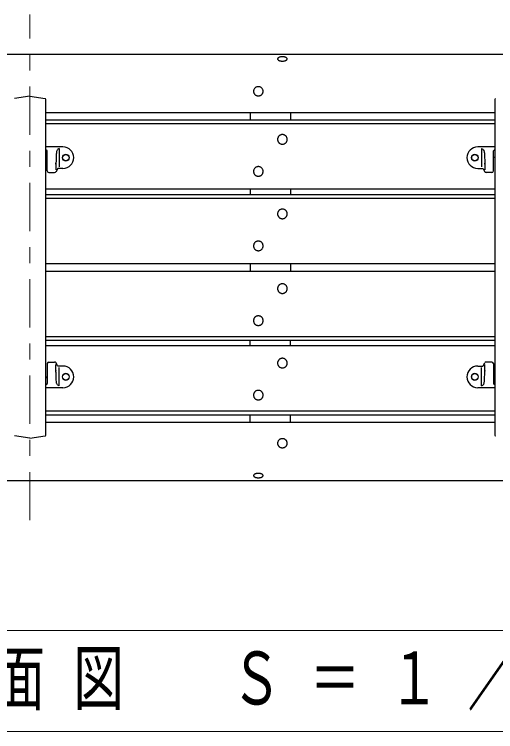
# Model space of a CAD drawing. Units: millimetres on the paper, scale 1:20. Extents: x -365 to 12, y -47 to 257.
# Drawn here: x -268.94 to -238.94, y 168.6 to 213.27 of the extents above; entities that cross this region are included whole.
import ezdxf

# ---------------------------------------------------------------- set-up
doc = ezdxf.new("R2010")
doc.units = ezdxf.units.MM
doc.linetypes.add('USER2', pattern=[6, 3, -1, 1, -1])
doc.layers.add('LY_1', color=7, linetype='Continuous', lineweight=25)
doc.styles.add('ＭＳ ゴシック', font='')
doc.styles.get('ＭＳ ゴシック').set_extended_font_data('MS Gothic')

msp = doc.modelspace()

# ---------------------------------------------------------------- linework, layer by layer
at = {"layer": 'LY_1', "linetype": 'USER2', "lineweight": 13}
msp.add_line((-267.979, 181.768), (-267.979, 213.268), dxfattribs=at)
at = {"layer": 'LY_1'}
for p, q in [((-297.729, 210.787), (-208.228, 210.787)), ((-267.979, 208.168), (-268.936, 208.024)), ((-267.979, 208.168), (-267.021, 208.024)), ((-266.979, 187.061), (-266.979, 207.975)), ((-238.979, 207.975), (-238.979, 187.061)), ((-266.979, 207.163), (-238.979, 207.163)), ((-254.229, 207.163), (-254.229, 206.698)), ((-251.729, 207.163), (-251.729, 206.698)), ((-266.979, 206.698), (-238.979, 206.698)), ((-266.979, 206.468), (-238.979, 206.468)), ((-265.904, 205.018), (-266.979, 205.018)), ((-266.933, 204.81), (-266.979, 204.81)), ((-266.883, 203.518), (-266.883, 204.76)), ((-266.147, 204.906), (-266.147, 203.769)), ((-238.979, 205.018), (-240.054, 205.018)), ((-239.81, 204.906), (-239.81, 203.769)), ((-239.074, 203.518), (-239.074, 204.76)), ((-238.979, 204.81), (-239.024, 204.81)), ((-266.979, 204.375), (-266.933, 204.375)), ((-239.024, 204.375), (-238.979, 204.375)), ((-266.343, 203.993), (-266.343, 203.576)), ((-239.614, 203.993), (-239.614, 203.576)), ((-266.783, 203.418), (-266.426, 203.418)), ((-266.24, 203.655), (-266.337, 203.471)), ((-265.904, 203.668), (-266.218, 203.668)), ((-240.054, 203.668), (-239.739, 203.668)), ((-239.717, 203.655), (-239.62, 203.471)), ((-239.174, 203.418), (-239.531, 203.418)), ((-266.979, 202.397), (-238.979, 202.397)), ((-254.229, 202.397), (-254.229, 202.059)), ((-251.729, 202.397), (-251.729, 202.059)), ((-266.979, 202.059), (-238.979, 202.059)), ((-266.979, 201.829), (-238.979, 201.829)), ((-266.979, 197.758), (-238.979, 197.758)), ((-254.229, 197.758), (-254.229, 197.278)), ((-251.729, 197.758), (-251.729, 197.278)), ((-266.979, 197.278), (-238.979, 197.278)), ((-266.979, 193.207), (-238.979, 193.207)), ((-266.979, 192.977), (-238.979, 192.977)), ((-254.229, 192.639), (-254.229, 192.977)), ((-251.729, 192.639), (-251.729, 192.977)), ((-266.979, 192.639), (-238.979, 192.639)), ((-266.883, 191.518), (-266.883, 190.276)), ((-266.783, 191.618), (-266.426, 191.618)), ((-266.343, 191.043), (-266.343, 191.46)), ((-266.24, 191.381), (-266.337, 191.565)), ((-265.904, 191.368), (-266.218, 191.368)), ((-266.147, 190.13), (-266.147, 191.267)), ((-240.054, 191.368), (-239.739, 191.368)), ((-239.81, 190.13), (-239.81, 191.267)), ((-239.717, 191.381), (-239.62, 191.565)), ((-239.614, 191.043), (-239.614, 191.46)), ((-239.174, 191.618), (-239.531, 191.618)), ((-239.074, 191.518), (-239.074, 190.276)), ((-266.979, 190.661), (-266.933, 190.661)), ((-239.024, 190.661), (-238.979, 190.661)), ((-266.933, 190.226), (-266.979, 190.226)), ((-265.904, 190.018), (-266.979, 190.018)), ((-238.979, 190.018), (-240.054, 190.018)), ((-238.979, 190.226), (-239.024, 190.226)), ((-266.979, 188.568), (-238.979, 188.568)), ((-266.979, 188.338), (-238.979, 188.338)), ((-254.229, 187.873), (-254.229, 188.338)), ((-251.729, 187.873), (-251.729, 188.338)), ((-266.979, 187.873), (-238.979, 187.873)), ((-267.979, 186.868), (-268.936, 187.012)), ((-267.979, 186.868), (-267.021, 187.012)), ((-297.729, 184.249), (-208.228, 184.249))]:
    msp.add_line(p, q, dxfattribs=at)
at = {"layer": 'LY_1', "lineweight": 13}
for p, q in [((-229.729, 174.899), (-276.229, 174.899)), ((-276.229, 168.599), (-229.729, 168.599))]:
    msp.add_line(p, q, dxfattribs=at)
at = {"layer": 'LY_1'}
for points in [[(-251.929, 210.491), (-251.93, 210.503), (-251.933, 210.515), (-251.939, 210.526), (-251.947, 210.537), (-251.957, 210.548), (-251.969, 210.558), (-251.983, 210.568), (-251.999, 210.577), (-252.016, 210.586), (-252.036, 210.594), (-252.056, 210.601), (-252.079, 210.607), (-252.102, 210.613), (-252.126, 210.617), (-252.151, 210.621), (-252.176, 210.623), (-252.202, 210.625), (-252.229, 210.625), (-252.255, 210.625), (-252.281, 210.623), (-252.306, 210.621), (-252.331, 210.617), (-252.355, 210.613), (-252.379, 210.607), (-252.401, 210.601), (-252.421, 210.594), (-252.441, 210.586), (-252.458, 210.577), (-252.474, 210.568), (-252.488, 210.558), (-252.5, 210.548), (-252.51, 210.537), (-252.518, 210.526), (-252.524, 210.515), (-252.527, 210.503), (-252.529, 210.491), (-252.527, 210.48), (-252.524, 210.468), (-252.518, 210.457), (-252.51, 210.446), (-252.5, 210.435), (-252.488, 210.424), (-252.474, 210.415), (-252.458, 210.405), (-252.441, 210.397), (-252.421, 210.389), (-252.401, 210.382), (-252.379, 210.375), (-252.355, 210.37), (-252.331, 210.366), (-252.306, 210.362), (-252.281, 210.36), (-252.255, 210.358), (-252.229, 210.357), (-252.202, 210.358), (-252.176, 210.36), (-252.151, 210.362), (-252.126, 210.366), (-252.102, 210.37), (-252.079, 210.375), (-252.056, 210.382), (-252.036, 210.389), (-252.016, 210.397), (-251.999, 210.405), (-251.983, 210.415), (-251.969, 210.424), (-251.957, 210.435), (-251.947, 210.446), (-251.939, 210.457), (-251.933, 210.468), (-251.93, 210.48)], [(-253.429, 208.477), (-253.43, 208.502), (-253.433, 208.526), (-253.439, 208.551), (-253.447, 208.574), (-253.457, 208.597), (-253.469, 208.619), (-253.483, 208.64), (-253.499, 208.66), (-253.516, 208.678), (-253.536, 208.695), (-253.556, 208.71), (-253.579, 208.723), (-253.602, 208.735), (-253.626, 208.744), (-253.651, 208.752), (-253.676, 208.757), (-253.702, 208.761), (-253.729, 208.762), (-253.755, 208.761), (-253.781, 208.757), (-253.806, 208.752), (-253.831, 208.744), (-253.855, 208.735), (-253.879, 208.723), (-253.901, 208.71), (-253.921, 208.695), (-253.941, 208.678), (-253.958, 208.66), (-253.974, 208.64), (-253.988, 208.619), (-254, 208.597), (-254.01, 208.574), (-254.018, 208.551), (-254.024, 208.526), (-254.027, 208.502), (-254.029, 208.477), (-254.027, 208.452), (-254.024, 208.428), (-254.018, 208.403), (-254.01, 208.38), (-254, 208.357), (-253.988, 208.335), (-253.974, 208.314), (-253.958, 208.294), (-253.941, 208.276), (-253.921, 208.259), (-253.901, 208.244), (-253.879, 208.231), (-253.855, 208.219), (-253.831, 208.21), (-253.806, 208.202), (-253.781, 208.197), (-253.755, 208.194), (-253.729, 208.193), (-253.702, 208.194), (-253.676, 208.197), (-253.651, 208.202), (-253.626, 208.21), (-253.602, 208.219), (-253.579, 208.231), (-253.556, 208.244), (-253.536, 208.259), (-253.516, 208.276), (-253.499, 208.294), (-253.483, 208.314), (-253.469, 208.335), (-253.457, 208.357), (-253.447, 208.38), (-253.439, 208.403), (-253.433, 208.428), (-253.43, 208.452)], [(-251.929, 205.481), (-251.93, 205.507), (-251.933, 205.533), (-251.939, 205.559), (-251.947, 205.584), (-251.957, 205.608), (-251.969, 205.631), (-251.983, 205.653), (-251.999, 205.674), (-252.016, 205.693), (-252.036, 205.71), (-252.056, 205.726), (-252.079, 205.74), (-252.102, 205.752), (-252.126, 205.762), (-252.151, 205.77), (-252.176, 205.776), (-252.202, 205.779), (-252.229, 205.78), (-252.255, 205.779), (-252.281, 205.776), (-252.306, 205.77), (-252.331, 205.762), (-252.355, 205.752), (-252.379, 205.74), (-252.401, 205.726), (-252.421, 205.71), (-252.441, 205.693), (-252.458, 205.674), (-252.474, 205.653), (-252.488, 205.631), (-252.5, 205.608), (-252.51, 205.584), (-252.518, 205.559), (-252.524, 205.533), (-252.527, 205.507), (-252.529, 205.481), (-252.527, 205.455), (-252.524, 205.429), (-252.518, 205.404), (-252.51, 205.379), (-252.5, 205.355), (-252.488, 205.332), (-252.474, 205.31), (-252.458, 205.289), (-252.441, 205.27), (-252.421, 205.252), (-252.401, 205.236), (-252.379, 205.222), (-252.355, 205.21), (-252.331, 205.2), (-252.306, 205.192), (-252.281, 205.186), (-252.255, 205.183), (-252.229, 205.182), (-252.202, 205.183), (-252.176, 205.186), (-252.151, 205.192), (-252.126, 205.2), (-252.102, 205.21), (-252.079, 205.222), (-252.056, 205.236), (-252.036, 205.252), (-252.016, 205.27), (-251.999, 205.289), (-251.983, 205.31), (-251.969, 205.332), (-251.957, 205.355), (-251.947, 205.379), (-251.939, 205.404), (-251.933, 205.429), (-251.93, 205.455)], [(-253.429, 203.486), (-253.43, 203.512), (-253.433, 203.538), (-253.439, 203.563), (-253.447, 203.588), (-253.457, 203.612), (-253.469, 203.636), (-253.483, 203.658), (-253.499, 203.678), (-253.516, 203.698), (-253.536, 203.715), (-253.556, 203.731), (-253.579, 203.745), (-253.602, 203.757), (-253.626, 203.767), (-253.651, 203.775), (-253.676, 203.781), (-253.702, 203.784), (-253.729, 203.785), (-253.755, 203.784), (-253.781, 203.781), (-253.806, 203.775), (-253.831, 203.767), (-253.855, 203.757), (-253.879, 203.745), (-253.901, 203.731), (-253.921, 203.715), (-253.941, 203.698), (-253.958, 203.678), (-253.974, 203.658), (-253.988, 203.636), (-254, 203.612), (-254.01, 203.588), (-254.018, 203.563), (-254.024, 203.538), (-254.027, 203.512), (-254.029, 203.486), (-254.027, 203.46), (-254.024, 203.434), (-254.018, 203.409), (-254.01, 203.384), (-254, 203.36), (-253.988, 203.336), (-253.974, 203.314), (-253.958, 203.294), (-253.941, 203.274), (-253.921, 203.257), (-253.901, 203.241), (-253.879, 203.227), (-253.855, 203.215), (-253.831, 203.205), (-253.806, 203.197), (-253.781, 203.191), (-253.755, 203.188), (-253.729, 203.187), (-253.702, 203.188), (-253.676, 203.191), (-253.651, 203.197), (-253.626, 203.205), (-253.602, 203.215), (-253.579, 203.227), (-253.556, 203.241), (-253.536, 203.257), (-253.516, 203.274), (-253.499, 203.294), (-253.483, 203.314), (-253.469, 203.336), (-253.457, 203.36), (-253.447, 203.384), (-253.439, 203.409), (-253.433, 203.434), (-253.43, 203.46)], [(-251.929, 200.842), (-251.93, 200.868), (-251.933, 200.894), (-251.939, 200.92), (-251.947, 200.945), (-251.957, 200.969), (-251.969, 200.992), (-251.983, 201.014), (-251.999, 201.035), (-252.016, 201.054), (-252.036, 201.072), (-252.056, 201.088), (-252.079, 201.102), (-252.102, 201.114), (-252.126, 201.124), (-252.151, 201.131), (-252.176, 201.137), (-252.202, 201.14), (-252.229, 201.142), (-252.255, 201.14), (-252.281, 201.137), (-252.306, 201.131), (-252.331, 201.124), (-252.355, 201.114), (-252.379, 201.102), (-252.401, 201.088), (-252.421, 201.072), (-252.441, 201.054), (-252.458, 201.035), (-252.474, 201.014), (-252.488, 200.992), (-252.5, 200.969), (-252.51, 200.945), (-252.518, 200.92), (-252.524, 200.894), (-252.527, 200.868), (-252.529, 200.842), (-252.527, 200.816), (-252.524, 200.79), (-252.518, 200.765), (-252.51, 200.74), (-252.5, 200.716), (-252.488, 200.693), (-252.474, 200.671), (-252.458, 200.65), (-252.441, 200.631), (-252.421, 200.613), (-252.401, 200.597), (-252.379, 200.583), (-252.355, 200.571), (-252.331, 200.561), (-252.306, 200.553), (-252.281, 200.548), (-252.255, 200.544), (-252.229, 200.543), (-252.202, 200.544), (-252.176, 200.548), (-252.151, 200.553), (-252.126, 200.561), (-252.102, 200.571), (-252.079, 200.583), (-252.056, 200.597), (-252.036, 200.613), (-252.016, 200.631), (-251.999, 200.65), (-251.983, 200.671), (-251.969, 200.693), (-251.957, 200.716), (-251.947, 200.74), (-251.939, 200.765), (-251.933, 200.79), (-251.93, 200.816)], [(-253.429, 198.847), (-253.43, 198.873), (-253.433, 198.899), (-253.439, 198.925), (-253.447, 198.95), (-253.457, 198.974), (-253.469, 198.997), (-253.483, 199.019), (-253.499, 199.04), (-253.516, 199.059), (-253.536, 199.076), (-253.556, 199.092), (-253.579, 199.106), (-253.602, 199.118), (-253.626, 199.128), (-253.651, 199.136), (-253.676, 199.142), (-253.702, 199.145), (-253.729, 199.146), (-253.755, 199.145), (-253.781, 199.142), (-253.806, 199.136), (-253.831, 199.128), (-253.855, 199.118), (-253.879, 199.106), (-253.901, 199.092), (-253.921, 199.076), (-253.941, 199.059), (-253.958, 199.04), (-253.974, 199.019), (-253.988, 198.997), (-254, 198.974), (-254.01, 198.95), (-254.018, 198.925), (-254.024, 198.899), (-254.027, 198.873), (-254.029, 198.847), (-254.027, 198.821), (-254.024, 198.795), (-254.018, 198.77), (-254.01, 198.745), (-254, 198.721), (-253.988, 198.698), (-253.974, 198.675), (-253.958, 198.655), (-253.941, 198.636), (-253.921, 198.618), (-253.901, 198.602), (-253.879, 198.588), (-253.855, 198.576), (-253.831, 198.566), (-253.806, 198.558), (-253.781, 198.552), (-253.755, 198.549), (-253.729, 198.548), (-253.702, 198.549), (-253.676, 198.552), (-253.651, 198.558), (-253.626, 198.566), (-253.602, 198.576), (-253.579, 198.588), (-253.556, 198.602), (-253.536, 198.618), (-253.516, 198.636), (-253.499, 198.655), (-253.483, 198.675), (-253.469, 198.698), (-253.457, 198.721), (-253.447, 198.745), (-253.439, 198.77), (-253.433, 198.795), (-253.43, 198.821)], [(-251.929, 196.189), (-251.93, 196.215), (-251.933, 196.241), (-251.939, 196.266), (-251.947, 196.291), (-251.957, 196.315), (-251.969, 196.338), (-251.983, 196.36), (-251.999, 196.381), (-252.016, 196.4), (-252.036, 196.418), (-252.056, 196.434), (-252.079, 196.448), (-252.102, 196.46), (-252.126, 196.47), (-252.151, 196.478), (-252.176, 196.483), (-252.202, 196.487), (-252.229, 196.488), (-252.255, 196.487), (-252.281, 196.483), (-252.306, 196.478), (-252.331, 196.47), (-252.355, 196.46), (-252.379, 196.448), (-252.401, 196.434), (-252.421, 196.418), (-252.441, 196.4), (-252.458, 196.381), (-252.474, 196.36), (-252.488, 196.338), (-252.5, 196.315), (-252.51, 196.291), (-252.518, 196.266), (-252.524, 196.241), (-252.527, 196.215), (-252.529, 196.189), (-252.527, 196.163), (-252.524, 196.137), (-252.518, 196.111), (-252.51, 196.086), (-252.5, 196.062), (-252.488, 196.039), (-252.474, 196.017), (-252.458, 195.996), (-252.441, 195.977), (-252.421, 195.959), (-252.401, 195.944), (-252.379, 195.93), (-252.355, 195.917), (-252.331, 195.907), (-252.306, 195.9), (-252.281, 195.894), (-252.255, 195.891), (-252.229, 195.889), (-252.202, 195.891), (-252.176, 195.894), (-252.151, 195.9), (-252.126, 195.907), (-252.102, 195.917), (-252.079, 195.93), (-252.056, 195.944), (-252.036, 195.959), (-252.016, 195.977), (-251.999, 195.996), (-251.983, 196.017), (-251.969, 196.039), (-251.957, 196.062), (-251.947, 196.086), (-251.939, 196.111), (-251.933, 196.137), (-251.93, 196.163)], [(-253.429, 194.193), (-253.43, 194.22), (-253.433, 194.245), (-253.439, 194.271), (-253.447, 194.296), (-253.457, 194.32), (-253.469, 194.343), (-253.483, 194.365), (-253.499, 194.386), (-253.516, 194.405), (-253.536, 194.423), (-253.556, 194.439), (-253.579, 194.453), (-253.602, 194.465), (-253.626, 194.475), (-253.651, 194.483), (-253.676, 194.488), (-253.702, 194.492), (-253.729, 194.493), (-253.755, 194.492), (-253.781, 194.488), (-253.806, 194.483), (-253.831, 194.475), (-253.855, 194.465), (-253.879, 194.453), (-253.901, 194.439), (-253.921, 194.423), (-253.941, 194.405), (-253.958, 194.386), (-253.974, 194.365), (-253.988, 194.343), (-254, 194.32), (-254.01, 194.296), (-254.018, 194.271), (-254.024, 194.245), (-254.027, 194.22), (-254.029, 194.193), (-254.027, 194.167), (-254.024, 194.142), (-254.018, 194.116), (-254.01, 194.091), (-254, 194.067), (-253.988, 194.044), (-253.974, 194.022), (-253.958, 194.001), (-253.941, 193.982), (-253.921, 193.964), (-253.901, 193.948), (-253.879, 193.934), (-253.855, 193.922), (-253.831, 193.912), (-253.806, 193.904), (-253.781, 193.899), (-253.755, 193.895), (-253.729, 193.894), (-253.702, 193.895), (-253.676, 193.899), (-253.651, 193.904), (-253.626, 193.912), (-253.602, 193.922), (-253.579, 193.934), (-253.556, 193.948), (-253.536, 193.964), (-253.516, 193.982), (-253.499, 194.001), (-253.483, 194.022), (-253.469, 194.044), (-253.457, 194.067), (-253.447, 194.091), (-253.439, 194.116), (-253.433, 194.142), (-253.43, 194.167)], [(-251.929, 191.55), (-251.93, 191.576), (-251.933, 191.602), (-251.939, 191.627), (-251.947, 191.652), (-251.957, 191.676), (-251.969, 191.699), (-251.983, 191.722), (-251.999, 191.742), (-252.016, 191.761), (-252.036, 191.779), (-252.056, 191.795), (-252.079, 191.809), (-252.102, 191.821), (-252.126, 191.831), (-252.151, 191.839), (-252.176, 191.845), (-252.202, 191.848), (-252.229, 191.849), (-252.255, 191.848), (-252.281, 191.845), (-252.306, 191.839), (-252.331, 191.831), (-252.355, 191.821), (-252.379, 191.809), (-252.401, 191.795), (-252.421, 191.779), (-252.441, 191.761), (-252.458, 191.742), (-252.474, 191.722), (-252.488, 191.699), (-252.5, 191.676), (-252.51, 191.652), (-252.518, 191.627), (-252.524, 191.602), (-252.527, 191.576), (-252.529, 191.55), (-252.527, 191.524), (-252.524, 191.498), (-252.518, 191.472), (-252.51, 191.447), (-252.5, 191.423), (-252.488, 191.4), (-252.474, 191.378), (-252.458, 191.357), (-252.441, 191.338), (-252.421, 191.321), (-252.401, 191.305), (-252.379, 191.291), (-252.355, 191.279), (-252.331, 191.269), (-252.306, 191.261), (-252.281, 191.255), (-252.255, 191.252), (-252.229, 191.251), (-252.202, 191.252), (-252.176, 191.255), (-252.151, 191.261), (-252.126, 191.269), (-252.102, 191.279), (-252.079, 191.291), (-252.056, 191.305), (-252.036, 191.321), (-252.016, 191.338), (-251.999, 191.357), (-251.983, 191.378), (-251.969, 191.4), (-251.957, 191.423), (-251.947, 191.447), (-251.939, 191.472), (-251.933, 191.498), (-251.93, 191.524)], [(-253.429, 189.555), (-253.43, 189.581), (-253.433, 189.607), (-253.439, 189.632), (-253.447, 189.657), (-253.457, 189.681), (-253.469, 189.704), (-253.483, 189.726), (-253.499, 189.747), (-253.516, 189.766), (-253.536, 189.784), (-253.556, 189.8), (-253.579, 189.814), (-253.602, 189.826), (-253.626, 189.836), (-253.651, 189.844), (-253.676, 189.849), (-253.702, 189.853), (-253.729, 189.854), (-253.755, 189.853), (-253.781, 189.849), (-253.806, 189.844), (-253.831, 189.836), (-253.855, 189.826), (-253.879, 189.814), (-253.901, 189.8), (-253.921, 189.784), (-253.941, 189.766), (-253.958, 189.747), (-253.974, 189.726), (-253.988, 189.704), (-254, 189.681), (-254.01, 189.657), (-254.018, 189.632), (-254.024, 189.607), (-254.027, 189.581), (-254.029, 189.555), (-254.027, 189.529), (-254.024, 189.503), (-254.018, 189.477), (-254.01, 189.452), (-254, 189.428), (-253.988, 189.405), (-253.974, 189.383), (-253.958, 189.362), (-253.941, 189.343), (-253.921, 189.325), (-253.901, 189.31), (-253.879, 189.295), (-253.855, 189.283), (-253.831, 189.273), (-253.806, 189.266), (-253.781, 189.26), (-253.755, 189.257), (-253.729, 189.255), (-253.702, 189.257), (-253.676, 189.26), (-253.651, 189.266), (-253.626, 189.273), (-253.602, 189.283), (-253.579, 189.295), (-253.556, 189.31), (-253.536, 189.325), (-253.516, 189.343), (-253.499, 189.362), (-253.483, 189.383), (-253.469, 189.405), (-253.457, 189.428), (-253.447, 189.452), (-253.439, 189.477), (-253.433, 189.503), (-253.43, 189.529)], [(-251.929, 186.559), (-251.93, 186.584), (-251.933, 186.608), (-251.939, 186.632), (-251.947, 186.656), (-251.957, 186.679), (-251.969, 186.701), (-251.983, 186.722), (-251.999, 186.742), (-252.016, 186.76), (-252.036, 186.777), (-252.056, 186.792), (-252.079, 186.805), (-252.102, 186.817), (-252.126, 186.826), (-252.151, 186.834), (-252.176, 186.839), (-252.202, 186.842), (-252.229, 186.843), (-252.255, 186.842), (-252.281, 186.839), (-252.306, 186.834), (-252.331, 186.826), (-252.355, 186.817), (-252.379, 186.805), (-252.401, 186.792), (-252.421, 186.777), (-252.441, 186.76), (-252.458, 186.742), (-252.474, 186.722), (-252.488, 186.701), (-252.5, 186.679), (-252.51, 186.656), (-252.518, 186.632), (-252.524, 186.608), (-252.527, 186.584), (-252.529, 186.559), (-252.527, 186.534), (-252.524, 186.509), (-252.518, 186.485), (-252.51, 186.461), (-252.5, 186.439), (-252.488, 186.417), (-252.474, 186.396), (-252.458, 186.376), (-252.441, 186.358), (-252.421, 186.341), (-252.401, 186.326), (-252.379, 186.312), (-252.355, 186.301), (-252.331, 186.291), (-252.306, 186.284), (-252.281, 186.279), (-252.255, 186.275), (-252.229, 186.274), (-252.202, 186.275), (-252.176, 186.279), (-252.151, 186.284), (-252.126, 186.291), (-252.102, 186.301), (-252.079, 186.312), (-252.056, 186.326), (-252.036, 186.341), (-252.016, 186.358), (-251.999, 186.376), (-251.983, 186.396), (-251.969, 186.417), (-251.957, 186.439), (-251.947, 186.461), (-251.939, 186.485), (-251.933, 186.509), (-251.93, 186.534)], [(-253.429, 184.544), (-253.43, 184.556), (-253.433, 184.568), (-253.439, 184.579), (-253.447, 184.59), (-253.457, 184.601), (-253.469, 184.611), (-253.483, 184.621), (-253.499, 184.631), (-253.516, 184.639), (-253.536, 184.647), (-253.556, 184.654), (-253.579, 184.66), (-253.602, 184.666), (-253.626, 184.67), (-253.651, 184.674), (-253.676, 184.676), (-253.702, 184.678), (-253.729, 184.678), (-253.755, 184.678), (-253.781, 184.676), (-253.806, 184.674), (-253.831, 184.67), (-253.855, 184.666), (-253.879, 184.66), (-253.901, 184.654), (-253.921, 184.647), (-253.941, 184.639), (-253.958, 184.631), (-253.974, 184.621), (-253.988, 184.611), (-254, 184.601), (-254.01, 184.59), (-254.018, 184.579), (-254.024, 184.568), (-254.027, 184.556), (-254.029, 184.544), (-254.027, 184.533), (-254.024, 184.521), (-254.018, 184.51), (-254.01, 184.499), (-254, 184.488), (-253.988, 184.478), (-253.974, 184.468), (-253.958, 184.458), (-253.941, 184.45), (-253.921, 184.442), (-253.901, 184.435), (-253.879, 184.429), (-253.855, 184.423), (-253.831, 184.419), (-253.806, 184.415), (-253.781, 184.413), (-253.755, 184.411), (-253.729, 184.411), (-253.702, 184.411), (-253.676, 184.413), (-253.651, 184.415), (-253.626, 184.419), (-253.602, 184.423), (-253.579, 184.429), (-253.556, 184.435), (-253.536, 184.442), (-253.516, 184.45), (-253.499, 184.458), (-253.483, 184.468), (-253.469, 184.478), (-253.457, 184.488), (-253.447, 184.499), (-253.439, 184.51), (-253.433, 184.521), (-253.43, 184.533)]]:
    msp.add_lwpolyline(points, close=True, dxfattribs=at)
for points in [[(-266.147, 204.906), (-266.184, 204.888), (-266.219, 204.865), (-266.249, 204.838), (-266.274, 204.805), (-266.292, 204.768), (-266.304, 204.726), (-266.312, 204.678), (-266.317, 204.622), (-266.322, 204.553), (-266.326, 204.477), (-266.33, 204.397), (-266.333, 204.315), (-266.336, 204.235), (-266.338, 204.16), (-266.339, 204.091), (-266.341, 204.033), (-266.341, 203.987), (-266.342, 203.958), (-266.342, 203.947), (-266.343, 203.958), (-266.343, 203.993)], [(-239.81, 204.906), (-239.773, 204.888), (-239.738, 204.865), (-239.708, 204.838), (-239.683, 204.805), (-239.665, 204.768), (-239.653, 204.726), (-239.645, 204.678), (-239.64, 204.622), (-239.635, 204.553), (-239.631, 204.477), (-239.627, 204.397), (-239.624, 204.315), (-239.621, 204.235), (-239.619, 204.16), (-239.618, 204.091), (-239.616, 204.033), (-239.616, 203.987), (-239.615, 203.958), (-239.615, 203.947), (-239.614, 203.958), (-239.614, 203.993)], [(-266.147, 190.13), (-266.184, 190.148), (-266.219, 190.171), (-266.249, 190.198), (-266.274, 190.231), (-266.292, 190.267), (-266.304, 190.309), (-266.312, 190.358), (-266.317, 190.414), (-266.322, 190.483), (-266.326, 190.559), (-266.33, 190.639), (-266.333, 190.72), (-266.336, 190.801), (-266.338, 190.876), (-266.339, 190.945), (-266.341, 191.003), (-266.341, 191.049), (-266.342, 191.078), (-266.342, 191.089), (-266.343, 191.078), (-266.343, 191.043)], [(-239.81, 190.13), (-239.773, 190.148), (-239.738, 190.171), (-239.708, 190.198), (-239.683, 190.231), (-239.665, 190.267), (-239.653, 190.309), (-239.645, 190.358), (-239.64, 190.414), (-239.635, 190.483), (-239.631, 190.559), (-239.627, 190.639), (-239.624, 190.72), (-239.621, 190.801), (-239.619, 190.876), (-239.618, 190.945), (-239.616, 191.003), (-239.616, 191.049), (-239.615, 191.078), (-239.615, 191.089), (-239.614, 191.078), (-239.614, 191.043)]]:
    msp.add_lwpolyline(points, dxfattribs=at)
at = {"layer": 'LY_1', "lineweight": 13}
for centre in [(-265.729, 204.343), (-240.229, 204.343), (-265.729, 190.693), (-240.229, 190.693)]:
    msp.add_circle(centre, 0.225, dxfattribs=at)
at = {"layer": 'LY_1'}
for centre in [(-265.729, 204.343), (-240.229, 204.343), (-265.729, 190.693), (-240.229, 190.693)]:
    msp.add_circle(centre, 0.2, dxfattribs=at)
for centre, radius, start, end in [((-267.029, 207.975), 0.05, 0, 81.4692), ((-238.929, 207.975), 0.05, 98.5308, 180), ((-266.933, 204.76), 0.05, 360, 90), ((-265.904, 204.343), 0.675, 270, 90), ((-240.054, 204.343), 0.675, 90, 270), ((-239.024, 204.76), 0.05, 90, 180), ((-266.933, 204.325), 0.05, 0, 90), ((-239.024, 204.325), 0.05, 90, 180), ((-266.783, 203.518), 0.1, 180, 270), ((-266.426, 203.518), 0.1, 270, 332.1325), ((-266.218, 203.643), 0.025, 90, 152.1325), ((-239.739, 203.643), 0.025, 27.8675, 90), ((-239.531, 203.518), 0.1, 207.8675, 270), ((-239.174, 203.518), 0.1, 270, 0), ((-266.783, 191.518), 0.1, 90, 180), ((-266.426, 191.518), 0.1, 27.8675, 90), ((-266.218, 191.393), 0.025, 207.8675, 270), ((-265.904, 190.693), 0.675, 270, 90), ((-240.054, 190.693), 0.675, 90, 270), ((-239.739, 191.393), 0.025, 270, 332.1325), ((-239.531, 191.518), 0.1, 90, 152.1325), ((-239.174, 191.518), 0.1, 0, 90), ((-266.933, 190.711), 0.05, 270, 0), ((-239.024, 190.711), 0.05, 180, 270), ((-266.933, 190.276), 0.05, 270, 0), ((-239.024, 190.276), 0.05, 180, 270), ((-267.029, 187.061), 0.05, 278.5308, 0), ((-238.929, 187.061), 0.05, 180, 261.4692)]:
    msp.add_arc(centre, radius, start, end, dxfattribs=at)

# ---------------------------------------------------------------- texts
at = {"layer": 'LY_1', "insert": (-252.979, 171.749), "char_height": 3.299, "attachment_point": 5, "style": 'ＭＳ ゴシック'}
msp.add_mtext('\\T1.56;\\W0.7;平面図\u3000Ｓ＝１／20', dxfattribs=at)

doc.saveas('drawing.dxf')
